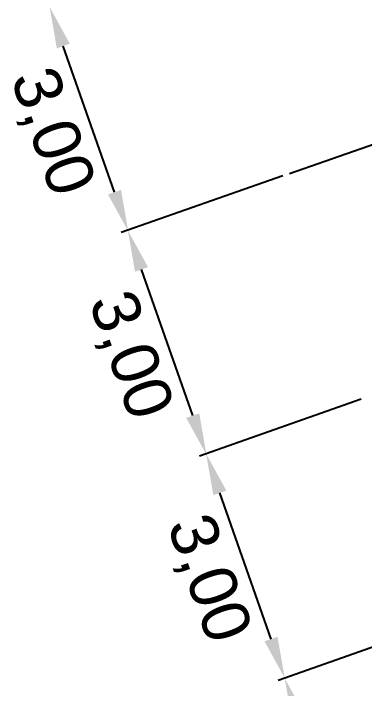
# Model space of a CAD drawing. Header units: millimetres. Extents: x 605064 to 1210630, y 1310999 to 2622410.
# Drawn here: x 605299.96 to 605310.14, y 1311160.56 to 1311180.12 of the extents above; entities that cross this region are included whole.
import ezdxf

# ---------------------------------------------------------------- set-up
doc = ezdxf.new("R2010")
doc.units = ezdxf.units.MM
doc.layers.add('acera', color=8, linetype='Continuous')
doc.styles.add('PUNTOS PI', font='arial.ttf', dxfattribs={"height": 2.75})

msp = doc.modelspace()

# ---------------------------------------------------------------- linework, layer by layer
at = {"color": 1}
for p, q in [((605302.8871656096, 1311174.941774708), (605301.4013264589, 1311179.178752118)), ((605307.7730833913, 1311175.414810844), (605303.0845305247, 1311173.770611515)), ((605305.1562112899, 1311168.467430745), (605303.6703721392, 1311172.704408156)), ((605310.0440638894, 1311168.941145621), (605305.3555110228, 1311167.296946293)), ((605307.4271917881, 1311161.993765523), (605305.9413526374, 1311166.230742934)), ((605312.3241234719, 1311162.439391422), (605307.6355706054, 1311160.795192093))]:
    msp.add_line(p, q, dxfattribs=at)
for points in [[(605301.590057858, 1311179.244937154), (605301.2125950598, 1311179.112567082), (605301.0042162435, 1311180.311140513)], [(605303.0758970098, 1311175.007959743), (605302.6984342114, 1311174.875589672), (605303.2842758262, 1311173.809386313)], [(605303.8591035383, 1311172.770593192), (605303.4816407401, 1311172.63822312), (605303.2732619238, 1311173.836796551)], [(605305.3449426901, 1311168.533615781), (605304.9674798917, 1311168.40124571), (605305.5533215065, 1311167.335042351)], [(605306.1300840365, 1311166.296927969), (605305.7526212382, 1311166.164557898), (605305.544242422, 1311167.363131328)], [(605307.6159231883, 1311162.059950559), (605307.2384603899, 1311161.927580487), (605307.8243020047, 1311160.861377129)], [(605308.408890162, 1311159.794734203), (605308.0314273637, 1311159.662364131), (605307.8230485475, 1311160.860937562)]]:
    msp.add_solid(points, dxfattribs=at)
at = {"layer": 'acera', "color": 18, "true_color": 0x000000}
msp.add_line((605307.9650030653, 1311175.482114187), (605320.8330741837, 1311179.996270782), dxfattribs=at)

# ---------------------------------------------------------------- texts
at = {"char_height": 1.375, "attachment_point": 5, "rotation": 289.324939733615, "style": 'PUNTOS PI'}
for insert in [(605301.0103963963, 1311176.672139667), (605303.2794420766, 1311170.197795704), (605305.5504225747, 1311163.724130482)]:
    msp.add_mtext('\\A1;3,00', dxfattribs=dict(at, insert=insert))

doc.saveas('drawing.dxf')
